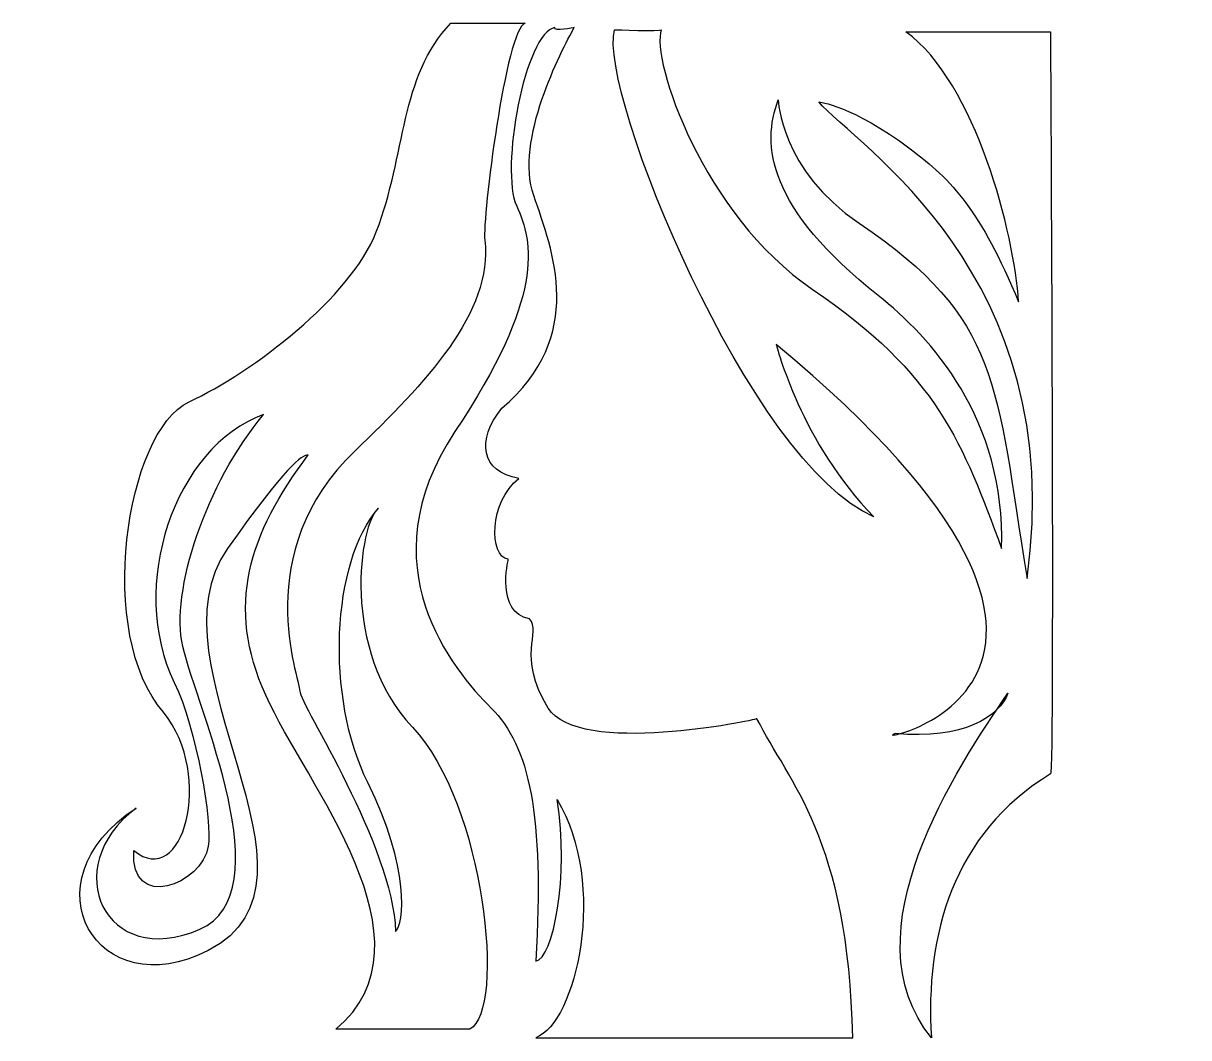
# Model space of a CAD drawing. Header units: centimetres. Extents: x -9.2 to 10.5, y -8.6 to 8.6.
import ezdxf

# ---------------------------------------------------------------- set-up
doc = ezdxf.new("R2010")
doc.units = ezdxf.units.CM
doc.header["$MEASUREMENT"] = 0
doc.layers.add('Camada 1', color=7, linetype='Continuous')

msp = doc.modelspace()

# ---------------------------------------------------------------- linework, layer by layer
at = {"layer": 'Camada 1'}
for points, knots in [([(-0.69019, 8.55475), (-0.69019, 8.55475), (-1.9459, 8.55475), (-1.9459, 8.55475), (-1.9459, 8.55475), (-2.80667, 7.65818), (-2.69676, 6.34495), (-3.20159, 5.04005), (-3.20159, 5.04005), (-3.63164, 3.92814), (-5.28164, 2.67243), (-6.35778, 2.17014), (-6.35778, 2.17014), (-7.43392, 1.66785), (-7.93618, -1.77591), (-6.7885, -3.06676), (-6.7885, -3.06676), (-5.9277, -4.1429), (-6.46515, -6.07981), (-7.29012, -5.39792), (-7.29012, -5.39792), (-7.36232, -6.43826), (-6.14241, -5.97177), (-6.03504, -5.32635), (-6.03504, -5.32635), (-5.96924, -4.93014), (-6.2293, -3.34089), (-6.60889, -2.56444), (-6.60889, -2.56444), (-7.39812, -0.95024), (-6.60825, 1.41675), (-5.10206, 1.9548), (-5.10206, 1.9548), (-6.07083, 0.80709), (-6.68046, -1.03269), (-6.46511, -1.95482), (-6.46511, -1.95482), (-6.21397, -3.03096), (-4.77934, -6.11558), (-6.17817, -6.7252), (-6.17817, -6.7252), (-7.77191, -7.41984), (-8.58157, -5.68549), (-7.25431, -4.68092), (-7.25431, -4.68092), (-9.15545, -5.936), (-7.90614, -8.04801), (-6.03503, -7.08368), (-6.03503, -7.08368), (-3.73898, -5.9002), (-7.11117, -2.2775), (-5.71232, -0.30479), (-5.71232, -0.30479), (-4.71606, 1.0998), (-4.45724, 1.27361), (-4.34927, 1.27361), (-4.34927, 1.27361), (-5.35318, -0.05367), (-5.74746, -1.27356), (-5.06626, -2.77978), (-5.06626, -2.77978), (-4.38504, -4.286), (-2.12542, -6.93988), (-3.88278, -8.41093), (-3.88278, -8.41093), (-3.95435, -8.41093), (-1.62316, -8.41093), (-1.62316, -8.41093), (-1.62316, -8.41093), (-1.01351, -8.08824), (-1.37138, -4.60932), (-2.5913, -3.31783), (-2.5913, -3.31783), (-3.81121, -2.02635), (-3.48787, 0.12591), (-3.16515, 0.37705), (-3.16515, 0.37705), (-3.95438, -0.52015), (-4.06235, -2.81557), (-3.34472, -4.25022), (-3.34472, -4.25022), (-2.62706, -5.68484), (-2.73443, -6.65298), (-2.87823, -6.76098), (-2.87823, -6.76098), (-2.91403, -5.32633), (-4.49243, -2.9236), (-4.49243, -2.70822), (-4.49243, -2.70822), (-4.49243, -2.49284), (-5.3532, -0.37637), (-3.56006, 1.34517), (-3.56006, 1.34517), (-2.37912, 2.47883), (-1.22823, 3.677), (-1.37201, 4.89628), (-1.37201, 4.89628), (-1.41549, 5.26243), (-1.0129, 8.48254), (-0.69019, 8.55475)], [0, 0, 0, 0, 0.03846154, 0.03846154, 0.03846154, 0.03846154, 0.07692308, 0.07692308, 0.07692308, 0.07692308, 0.11538462, 0.11538462, 0.11538462, 0.11538462, 0.15384615, 0.15384615, 0.15384615, 0.15384615, 0.19230769, 0.19230769, 0.19230769, 0.19230769, 0.23076923, 0.23076923, 0.23076923, 0.23076923, 0.26923077, 0.26923077, 0.26923077, 0.26923077, 0.30769231, 0.30769231, 0.30769231, 0.30769231, 0.34615385, 0.34615385, 0.34615385, 0.34615385, 0.38461538, 0.38461538, 0.38461538, 0.38461538, 0.42307692, 0.42307692, 0.42307692, 0.42307692, 0.46153846, 0.46153846, 0.46153846, 0.46153846, 0.5, 0.5, 0.5, 0.5, 0.53846154, 0.53846154, 0.53846154, 0.53846154, 0.57692308, 0.57692308, 0.57692308, 0.57692308, 0.61538462, 0.61538462, 0.61538462, 0.61538462, 0.65384615, 0.65384615, 0.65384615, 0.65384615, 0.69230769, 0.69230769, 0.69230769, 0.69230769, 0.73076923, 0.73076923, 0.73076923, 0.73076923, 0.76923077, 0.76923077, 0.76923077, 0.76923077, 0.80769231, 0.80769231, 0.80769231, 0.80769231, 0.84615385, 0.84615385, 0.84615385, 0.84615385, 0.88461538, 0.88461538, 0.88461538, 0.88461538, 0.92307692, 0.92307692, 0.92307692, 0.92307692, 1, 1, 1, 1]), ([(4.83362, -8.55475), (4.83362, -8.55475), (-0.51125, -8.55475), (-0.51125, -8.55475), (-0.51125, -8.55475), (0.17061, -8.30361), (0.7093, -5.97178), (-0.1521, -4.53713), (-0.1521, -4.53713), (0.06261, -5.82864), (-0.2243, -7.22747), (-0.51125, -7.26326), (-0.51125, -7.26326), (-0.36748, -4.78827), (-0.61798, -3.64122), (-1.26404, -2.99516), (-1.26404, -2.99516), (-1.9101, -2.34907), (-3.38116, -0.5924), (-1.87433, 1.66788), (-1.87433, 1.66788), (-0.36747, 3.92814), (-0.54705, 4.8605), (-0.83399, 5.47015), (-0.83399, 5.47015), (-1.12091, 6.07978), (-0.69085, 8.41161), (-0.18857, 8.48318), (-0.18857, 8.48318), (-0.22437, 8.41161), (0.1348, 8.48318), (0.1348, 8.48318), (0.1348, 8.48318), (-0.08057, 8.0889), (-0.86977, 6.58268), (-0.54706, 5.6497), (-0.54706, 5.6497), (-0.22435, 4.7167), (0.34951, 3.28274), (-1.08512, 2.0628), (-1.08512, 2.0628), (-1.5152, 1.52474), (-1.44427, 0.98732), (-0.79821, 0.87932), (-0.79821, 0.87932), (-1.3005, 0.4844), (-1.29983, -0.44733), (-0.97715, -0.48373), (-0.97715, -0.48373), (-0.97715, -0.52016), (-1.19249, -1.38032), (-0.61864, -1.4883), (-0.61864, -1.4883), (-0.4033, -1.73944), (-0.85126, -2.09028), (-0.3004, -2.99452), (-0.3004, -2.99452), (0.20186, -3.81952), (3.18615, -3.20156), (3.21941, -3.17409), (3.21941, -3.17409), (3.75748, -4.25024), (4.76205, -5.18319), (4.83362, -8.55475)], [0, 0, 0, 0, 0.05882353, 0.05882353, 0.05882353, 0.05882353, 0.11764706, 0.11764706, 0.11764706, 0.11764706, 0.17647059, 0.17647059, 0.17647059, 0.17647059, 0.23529412, 0.23529412, 0.23529412, 0.23529412, 0.29411765, 0.29411765, 0.29411765, 0.29411765, 0.35294118, 0.35294118, 0.35294118, 0.35294118, 0.41176471, 0.41176471, 0.41176471, 0.41176471, 0.47058824, 0.47058824, 0.47058824, 0.47058824, 0.52941176, 0.52941176, 0.52941176, 0.52941176, 0.58823529, 0.58823529, 0.58823529, 0.58823529, 0.64705882, 0.64705882, 0.64705882, 0.64705882, 0.70588235, 0.70588235, 0.70588235, 0.70588235, 0.76470588, 0.76470588, 0.76470588, 0.76470588, 0.82352941, 0.82352941, 0.82352941, 0.82352941, 0.88235294, 0.88235294, 0.88235294, 0.88235294, 1, 1, 1, 1]), ([(8.16938, 8.41161), (8.16938, 8.41161), (5.73019, 8.41161), (5.73019, 8.41161), (5.73019, 8.41161), (6.91367, 7.55081), (7.55973, 5.00364), (7.63133, 3.85593), (7.63133, 3.85593), (6.98591, 5.39856), (6.51942, 5.90084), (5.80179, 6.43892), (5.80179, 6.43892), (4.8132, 7.1802), (4.2598, 7.22812), (4.2598, 7.22812), (4.2598, 7.22812), (4.87009, 6.51049), (8.49213, 4.32244), (7.7745, -0.80709), (7.7745, -0.80709), (7.23644, 2.4929), (7.34635, 3.5588), (4.94102, 5.18321), (4.94102, 5.18321), (3.61374, 6.07978), (3.57794, 7.26392), (3.57794, 7.26392), (3.57794, 7.26392), (3.29103, 6.51049), (3.399, 5.43438), (5.26373, 3.96393), (5.26373, 3.96393), (6.14368, 3.26995), (7.41598, 1.88325), (7.34441, -0.3048), (7.34441, -0.3048), (6.69899, 1.45317), (6.26827, 2.63665), (4.15182, 4.0713), (4.15182, 4.0713), (2.31074, 5.31934), (1.42569, 7.94514), (1.60526, 8.4474), (1.60526, 8.4474), (1.60526, 8.4116), (0.81606, 8.4474), (0.81606, 8.4474), (0.81606, 8.4474), (0.52912, 7.40706), (3.11148, 1.09405), (5.19216, 0.23325), (5.19216, 0.23325), (3.97288, 1.45316), (3.54217, 3.13893), (3.54217, 3.13893), (3.54217, 3.13893), (10.50061, -2.63602), (4.96788, -3.63356), (5.55065, -3.42522), (5.55065, -3.42522), (6.69899, -3.53322), (7.30801, -3.13894), (7.45179, -2.74402), (7.45179, -2.74402), (6.59102, -3.9991), (4.72632, -6.79741), (6.16097, -8.55475), (6.16097, -8.55475), (6.05297, -6.83321), (6.51945, -5.11162), (8.16945, -4.10708), (8.16945, -4.10708), (8.24095, -4.17867), (8.16938, 8.41161), (8.16938, 8.41161)], [0, 0, 0, 0, 0.05, 0.05, 0.05, 0.05, 0.1, 0.1, 0.1, 0.1, 0.15, 0.15, 0.15, 0.15, 0.2, 0.2, 0.2, 0.2, 0.25, 0.25, 0.25, 0.25, 0.3, 0.3, 0.3, 0.3, 0.35, 0.35, 0.35, 0.35, 0.4, 0.4, 0.4, 0.4, 0.45, 0.45, 0.45, 0.45, 0.5, 0.5, 0.5, 0.5, 0.55, 0.55, 0.55, 0.55, 0.6, 0.6, 0.6, 0.6, 0.65, 0.65, 0.65, 0.65, 0.7, 0.7, 0.7, 0.7, 0.75, 0.75, 0.75, 0.75, 0.8, 0.8, 0.8, 0.8, 0.85, 0.85, 0.85, 0.85, 0.9, 0.9, 0.9, 0.9, 1, 1, 1, 1])]:
    msp.add_open_spline(points, degree=3, knots=knots, dxfattribs=at)

doc.saveas('drawing.dxf')
